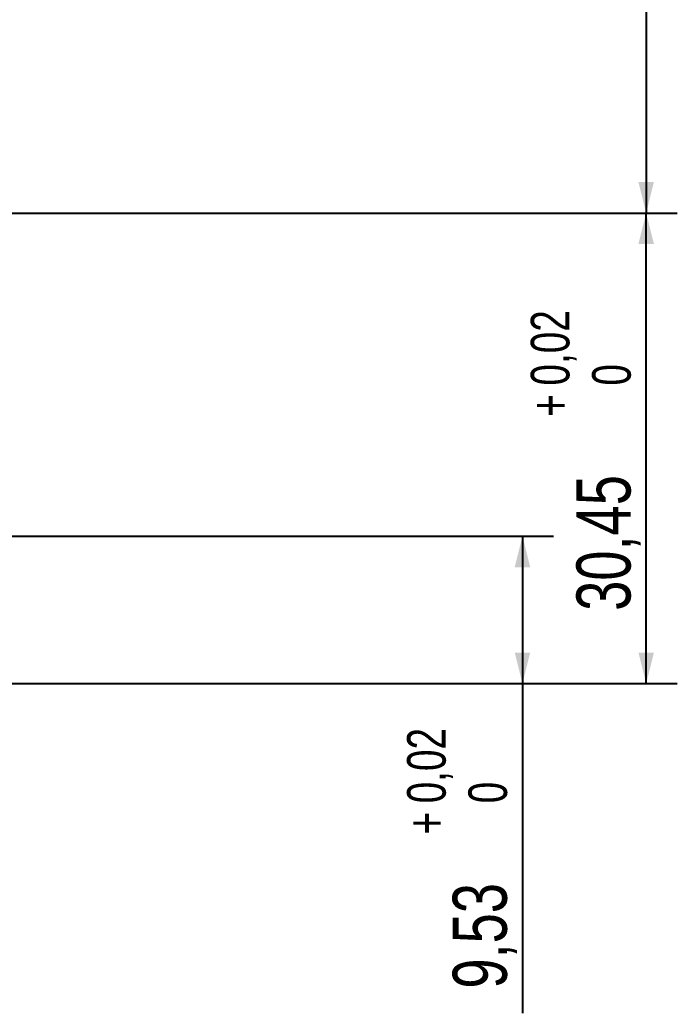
# Model space of a CAD drawing. Header units: millimetres. Extents: x 8 to 867, y 8 to 585.
# Drawn here: x 431.2 to 473.7, y 139.2 to 203.5 of the extents above; entities that cross this region are included whole.
import ezdxf

# ---------------------------------------------------------------- set-up
doc = ezdxf.new("R2010")
doc.units = ezdxf.units.MM
doc.layers.add('DIMENSIONS', color=2, linetype='Continuous')
doc.styles.add('SLDTEXTSTYLE0', font='TXT', dxfattribs={"width": 0.75})
doc.dimstyles.new('SLDDIMSTYLE12', dxfattribs={"dimtxt": 3.5, "dimasz": 2, "dimexe": 0, "dimexo": 0.0625, "dimgap": 0.875, "dimtad": 1, "dimrnd": 1e-09, "dimzin": 12, "dimdsep": 46, "dimtxsty": 'SLDTEXTSTYLE0', "dimsah": 1, "dimcen": 0.09, "dimadec": 0, "dimazin": 3, "dimtol": 1, "dimtp": 0.02, "dimtfac": 1, "dimtofl": 0, "dimtmove": 0, "dimatfit": 3, "dimfxl": 0, "dimfrac": 2, "dimtolj": 1, "dimarcsym": 0})
doc.dimstyles.new('SLDDIMSTYLE3', dxfattribs={"dimtxt": 3.5, "dimasz": 2, "dimexe": 0, "dimexo": 0.0625, "dimgap": 0.875, "dimtad": 1, "dimrnd": 1e-09, "dimzin": 12, "dimdsep": 46, "dimtxsty": 'SLDTEXTSTYLE0', "dimsah": 1, "dimcen": 0.09, "dimadec": 0, "dimazin": 3, "dimtol": 1, "dimtp": 0.05, "dimtm": 0.05, "dimtfac": 1, "dimtofl": 0, "dimtmove": 0, "dimatfit": 3, "dimfxl": 0, "dimfrac": 2, "dimtolj": 1, "dimarcsym": 0})

# ---------------------------------------------------------------- blocks, each defined once
blk = doc.blocks.new('_D_19')
at = {"layer": 'DIMENSIONS'}
for p, q in [((398.521, 191.029), (473.701, 191.029)), ((471.701, 160.579), (471.701, 191.029)), ((431.209, 160.579), (473.701, 160.579))]:
    blk.add_line(p, q, dxfattribs=at)
for points in [[(471.701, 191.029), (471.201, 189.029), (472.201, 189.029)], [(471.701, 160.579), (472.201, 162.579), (471.201, 162.579)]]:
    blk.add_solid(points, dxfattribs=at)
at = {"layer": 'DIMENSIONS', "attachment_point": 1, "rotation": 90, "style": 'SLDTEXTSTYLE0'}
for s, insert, char_height in [('0,02', (464.238, 179.86), 2.5), ('0', (468.202, 179.86), 2.5), ('+', (464.238, 177.842), 2.5), ('30,45', (467.19, 165.284), 3.5)]:
    blk.add_mtext(s, dxfattribs=dict(at, insert=insert, char_height=char_height))
blk = doc.blocks.new('_D_20')
at = {"layer": 'DIMENSIONS'}
for p, q in [((391.581, 170.109), (465.701, 170.109)), ((463.701, 170.109), (463.701, 160.579)), ((355.209, 160.579), (465.701, 160.579)), ((463.701, 160.579), (463.701, 139.248))]:
    blk.add_line(p, q, dxfattribs=at)
for points in [[(463.701, 170.109), (463.201, 168.109), (464.201, 168.109)], [(463.701, 160.579), (464.201, 162.579), (463.201, 162.579)]]:
    blk.add_solid(points, dxfattribs=at)
at = {"layer": 'DIMENSIONS', "attachment_point": 1, "rotation": 90, "style": 'SLDTEXTSTYLE0'}
for s, insert, char_height in [('0,02', (456.238, 152.825), 2.5), ('0', (460.202, 152.825), 2.5), ('+', (456.238, 150.807), 2.5), ('9,53', (459.19, 140.836), 3.5)]:
    blk.add_mtext(s, dxfattribs=dict(at, insert=insert, char_height=char_height))
blk = doc.blocks.new('_D_30')
at = {"layer": 'DIMENSIONS'}
for p, q in [((435.589, 429.833), (473.701, 429.833)), ((471.701, 429.833), (471.701, 191.029)), ((387.456, 191.029), (473.701, 191.029))]:
    blk.add_line(p, q, dxfattribs=at)
for points in [[(471.701, 429.833), (471.201, 427.833), (472.201, 427.833)], [(471.701, 191.029), (472.201, 193.029), (471.201, 193.029)]]:
    blk.add_solid(points, dxfattribs=at)
at = {"layer": 'DIMENSIONS', "attachment_point": 1, "rotation": 90, "style": 'SLDTEXTSTYLE0'}
for s, insert, char_height in [('±0,05', (468.202, 312.933), 2.5), ('238,8', (467.19, 300.006), 3.5)]:
    blk.add_mtext(s, dxfattribs=dict(at, insert=insert, char_height=char_height))

msp = doc.modelspace()

# ---------------------------------------------------------------- dimensions: what is measured, and where the dimension line sits
at = {"layer": 'DIMENSIONS'}
for base, p1, p2, dimstyle, picture, middle in [((471.70139, 191.02876), (434.58919, 429.83342), (386.45555, 191.02876), 'SLDDIMSTYLE3', '_D_30', (471.70139, 310.43109)), ((471.70139, 191.02876), (430.20884, 160.57876), (397.52134, 191.02876), 'SLDDIMSTYLE12', '_D_19', (471.70139, 175.80376)), ((463.70139, 160.57876), (354.20884, 170.10876), (354.20884, 160.57876), 'SLDDIMSTYLE12', '_D_20', (463.70139, 150.0621))]:
    dim = msp.add_linear_dim(base=base, p1=p1, p2=p2, angle=90, dimstyle=dimstyle, dxfattribs=at)
    dim.commit()
    dim.dimension.update_dxf_attribs({"geometry": picture, "text_midpoint": middle, "dimtype": 160})

doc.saveas('drawing.dxf')
